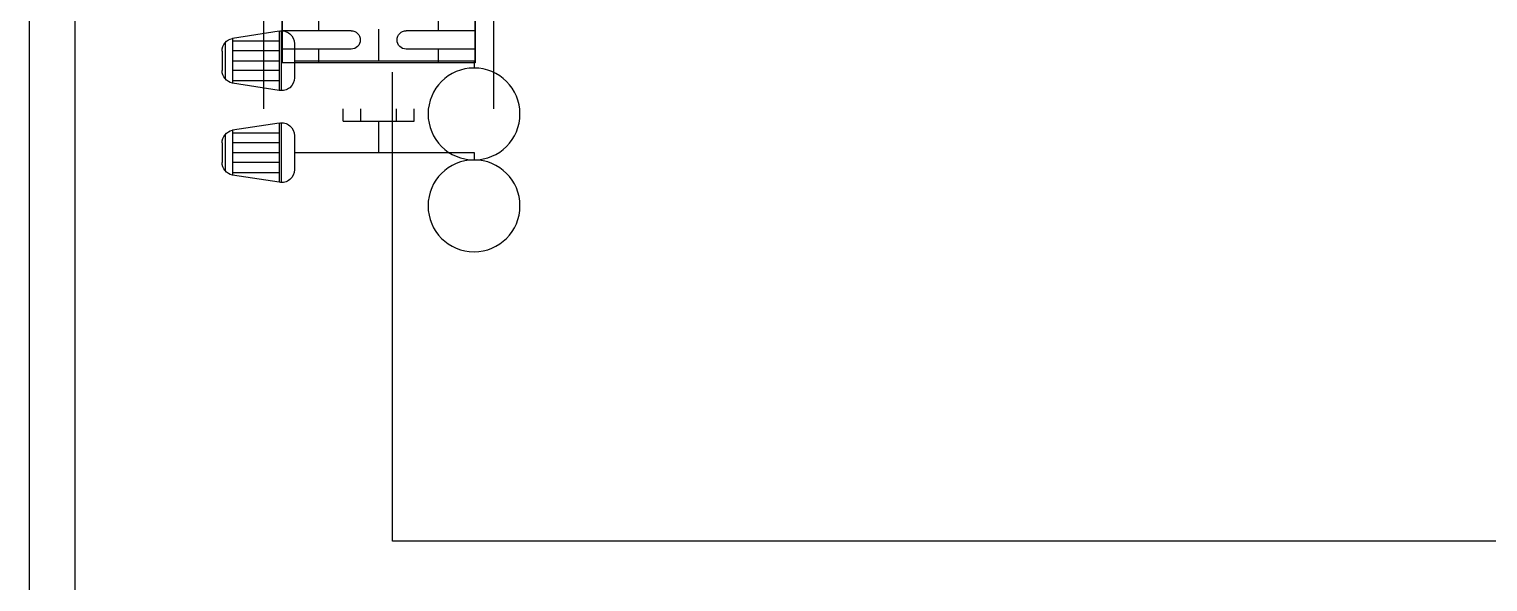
# Model space of a CAD drawing. Header units: inches. Extents: x 21 to 38546, y 13 to 15001.
# Drawn here: x 5766.8 to 5846.1, y 1012 to 1042.1 of the extents above; entities that cross this region are included whole.
import ezdxf

# ---------------------------------------------------------------- set-up
doc = ezdxf.new("R2010")
doc.units = ezdxf.units.IN
doc.header["$MEASUREMENT"] = 0
for name, color, linetype in [('pex_boru_dönüş', 5, 'Continuous'), ('pex_boru_gidiş', 1, 'Continuous'), ('RAST-IST-RADYATÖR-DİNAMİK BLOK', 83, 'Continuous')]:
    doc.layers.add(name, color=color, linetype=linetype)
doc.layers.add('Z_MİM_-KM-WALL', color=8, linetype='Continuous', lineweight=25)
doc.layers.add('Z_MİM_-KM-WALL-PLASTER', color=8, linetype='Continuous', lineweight=25)

# ---------------------------------------------------------------- blocks, each defined once
blk = doc.blocks.new('IS_RADYATOR-PLAN-40')
at = {"layer": 'RAST-IST-RADYATÖR-DİNAMİK BLOK', "color": 7}
for p, q in [((-2.385, 11.439), (-2.78, 11.439)), ((-2.385, 1.67), (-2.385, 11.439)), ((-0.668, 6.25), (-2.385, 6.25)), ((-1.462, 1.67), (-3.309, 1.67)), ((-4.011, 0.968), (-0.76, 0.968)), ((-0.773, 0.833), (-3.998, 0.833)), ((-3.998, 0.833), (-3.603, -1.704)), ((-3.467, -1.704), (-3.467, 0.833)), ((-2.906, -1.704), (-2.906, 0.833)), ((-2.381, -1.704), (-2.381, 0.833)), ((-1.832, -1.704), (-1.832, 0.833)), ((-1.308, -1.704), (-1.308, 0.833)), ((-0.773, 0.833), (-1.168, -1.704)), ((-1.168, -1.704), (-3.603, -1.704)), ((-1.411, -2.11), (-3.36, -2.11)), ((-1.857, -2.27), (-2.914, -2.27))]:
    blk.add_line(p, q, dxfattribs=at)
at = {"layer": 'RAST-IST-RADYATÖR-DİNAMİK BLOK', "color": 10}
for centre in [(-10.28, 11.439), (-5.28, 11.439)]:
    blk.add_circle(centre, 2.5, dxfattribs=at)
at = {"layer": 'RAST-IST-RADYATÖR-DİNAMİK BLOK', "color": 7}
for centre, start, end in [((-3.309, 0.968), 90, 191.15176), ((-1.462, 0.968), 348.84824, 90), ((-2.914, -1.568), 191.15176, 270), ((-1.857, -1.568), 270, 348.84824)]:
    blk.add_arc(centre, 0.702, start, end, dxfattribs=at)
blk = doc.blocks.new('IS_RADYATOR-PLAN-50')
at = {"layer": 'RAST-IST-RADYATÖR-DİNAMİK BLOK', "color": 7}
for p, q in [((-2.385, 11.439), (-2.78, 11.439)), ((-2.385, 1.67), (-2.385, 11.439)), ((-0.668, 6.25), (-2.385, 6.25)), ((-1.462, 1.67), (-3.309, 1.67)), ((-4.011, 0.968), (-0.76, 0.968)), ((-0.773, 0.833), (-3.998, 0.833)), ((-3.998, 0.833), (-3.603, -1.704)), ((-3.467, -1.704), (-3.467, 0.833)), ((-2.906, -1.704), (-2.906, 0.833)), ((-2.381, -1.704), (-2.381, 0.833)), ((-1.832, -1.704), (-1.832, 0.833)), ((-1.308, -1.704), (-1.308, 0.833)), ((-0.773, 0.833), (-1.168, -1.704)), ((-1.168, -1.704), (-3.603, -1.704)), ((-1.411, -2.11), (-3.36, -2.11)), ((-1.857, -2.27), (-2.914, -2.27))]:
    blk.add_line(p, q, dxfattribs=at)
at = {"layer": 'RAST-IST-RADYATÖR-DİNAMİK BLOK', "color": 10}
for centre in [(-10.28, 11.439), (-5.28, 11.439)]:
    blk.add_circle(centre, 2.5, dxfattribs=at)
at = {"layer": 'RAST-IST-RADYATÖR-DİNAMİK BLOK', "color": 7}
for centre, start, end in [((-3.309, 0.968), 90, 191.15176), ((-1.462, 0.968), 348.84824, 90), ((-2.914, -1.568), 191.15176, 270), ((-1.857, -1.568), 270, 348.84824)]:
    blk.add_arc(centre, 0.702, start, end, dxfattribs=at)
blk = doc.blocks.new('IS_RADYATOR-PLAN-60')
at = {"layer": 'RAST-IST-RADYATÖR-DİNAMİK BLOK', "color": 7}
for p, q in [((-2.385, 11.439), (-2.78, 11.439)), ((-2.385, 1.67), (-2.385, 11.439)), ((-0.668, 6.25), (-2.385, 6.25)), ((-1.462, 1.67), (-3.309, 1.67)), ((-4.011, 0.968), (-0.76, 0.968)), ((-0.773, 0.833), (-3.998, 0.833)), ((-3.998, 0.833), (-3.603, -1.704)), ((-3.467, -1.704), (-3.467, 0.833)), ((-2.906, -1.704), (-2.906, 0.833)), ((-2.381, -1.704), (-2.381, 0.833)), ((-1.832, -1.704), (-1.832, 0.833)), ((-1.308, -1.704), (-1.308, 0.833)), ((-0.773, 0.833), (-1.168, -1.704)), ((-1.168, -1.704), (-3.603, -1.704)), ((-1.411, -2.11), (-3.36, -2.11)), ((-1.857, -2.27), (-2.914, -2.27))]:
    blk.add_line(p, q, dxfattribs=at)
at = {"layer": 'RAST-IST-RADYATÖR-DİNAMİK BLOK', "color": 10}
for centre in [(-10.28, 11.439), (-5.28, 11.439)]:
    blk.add_circle(centre, 2.5, dxfattribs=at)
at = {"layer": 'RAST-IST-RADYATÖR-DİNAMİK BLOK', "color": 7}
for centre, start, end in [((-3.309, 0.968), 90, 191.15176), ((-1.462, 0.968), 348.84824, 90), ((-2.914, -1.568), 191.15176, 270), ((-1.857, -1.568), 270, 348.84824)]:
    blk.add_arc(centre, 0.702, start, end, dxfattribs=at)
blk = doc.blocks.new('IS_RADYATOR-PLAN-70')
at = {"layer": 'RAST-IST-RADYATÖR-DİNAMİK BLOK', "color": 7}
for p, q in [((-2.385, 11.439), (-2.78, 11.439)), ((-2.385, 1.67), (-2.385, 11.439)), ((-0.668, 6.25), (-2.385, 6.25)), ((-1.462, 1.67), (-3.309, 1.67)), ((-4.011, 0.968), (-0.76, 0.968)), ((-0.773, 0.833), (-3.998, 0.833)), ((-3.998, 0.833), (-3.603, -1.704)), ((-3.467, -1.704), (-3.467, 0.833)), ((-2.906, -1.704), (-2.906, 0.833)), ((-2.381, -1.704), (-2.381, 0.833)), ((-1.832, -1.704), (-1.832, 0.833)), ((-1.308, -1.704), (-1.308, 0.833)), ((-0.773, 0.833), (-1.168, -1.704)), ((-1.168, -1.704), (-3.603, -1.704)), ((-1.411, -2.11), (-3.36, -2.11)), ((-1.857, -2.27), (-2.914, -2.27))]:
    blk.add_line(p, q, dxfattribs=at)
at = {"layer": 'RAST-IST-RADYATÖR-DİNAMİK BLOK', "color": 10}
for centre in [(-10.28, 11.439), (-5.28, 11.439)]:
    blk.add_circle(centre, 2.5, dxfattribs=at)
at = {"layer": 'RAST-IST-RADYATÖR-DİNAMİK BLOK', "color": 7}
for centre, start, end in [((-3.309, 0.968), 90, 191.15176), ((-1.462, 0.968), 348.84824, 90), ((-2.914, -1.568), 191.15176, 270), ((-1.857, -1.568), 270, 348.84824)]:
    blk.add_arc(centre, 0.702, start, end, dxfattribs=at)
blk = doc.blocks.new('IS_RADYATOR-PLAN-80')
at = {"layer": 'RAST-IST-RADYATÖR-DİNAMİK BLOK', "color": 7}
for p, q in [((-2.385, 11.439), (-2.78, 11.439)), ((-2.385, 1.67), (-2.385, 11.439)), ((-0.668, 6.25), (-2.385, 6.25)), ((-1.462, 1.67), (-3.309, 1.67)), ((-4.011, 0.968), (-0.76, 0.968)), ((-0.773, 0.833), (-3.998, 0.833)), ((-3.998, 0.833), (-3.603, -1.704)), ((-3.467, -1.704), (-3.467, 0.833)), ((-2.906, -1.704), (-2.906, 0.833)), ((-2.381, -1.704), (-2.381, 0.833)), ((-1.832, -1.704), (-1.832, 0.833)), ((-1.308, -1.704), (-1.308, 0.833)), ((-0.773, 0.833), (-1.168, -1.704)), ((-1.168, -1.704), (-3.603, -1.704)), ((-1.411, -2.11), (-3.36, -2.11)), ((-1.857, -2.27), (-2.914, -2.27))]:
    blk.add_line(p, q, dxfattribs=at)
at = {"layer": 'RAST-IST-RADYATÖR-DİNAMİK BLOK', "color": 10}
for centre in [(-10.28, 11.439), (-5.28, 11.439)]:
    blk.add_circle(centre, 2.5, dxfattribs=at)
at = {"layer": 'RAST-IST-RADYATÖR-DİNAMİK BLOK', "color": 7}
for centre, start, end in [((-3.309, 0.968), 90, 191.15176), ((-1.462, 0.968), 348.84824, 90), ((-2.914, -1.568), 191.15176, 270), ((-1.857, -1.568), 270, 348.84824)]:
    blk.add_arc(centre, 0.702, start, end, dxfattribs=at)
blk = doc.blocks.new('IS_RADYATOR-PLAN-90')
at = {"layer": 'RAST-IST-RADYATÖR-DİNAMİK BLOK', "color": 7}
for p, q in [((-2.385, 11.439), (-2.78, 11.439)), ((-2.385, 1.67), (-2.385, 11.439)), ((-0.668, 6.25), (-2.385, 6.25)), ((-1.462, 1.67), (-3.309, 1.67)), ((-4.011, 0.968), (-0.76, 0.968)), ((-0.773, 0.833), (-3.998, 0.833)), ((-3.998, 0.833), (-3.603, -1.704)), ((-3.467, -1.704), (-3.467, 0.833)), ((-2.906, -1.704), (-2.906, 0.833)), ((-2.381, -1.704), (-2.381, 0.833)), ((-1.832, -1.704), (-1.832, 0.833)), ((-1.308, -1.704), (-1.308, 0.833)), ((-0.773, 0.833), (-1.168, -1.704)), ((-1.168, -1.704), (-3.603, -1.704)), ((-1.411, -2.11), (-3.36, -2.11)), ((-1.857, -2.27), (-2.914, -2.27))]:
    blk.add_line(p, q, dxfattribs=at)
at = {"layer": 'RAST-IST-RADYATÖR-DİNAMİK BLOK', "color": 10}
for centre in [(-10.28, 11.439), (-5.28, 11.439)]:
    blk.add_circle(centre, 2.5, dxfattribs=at)
at = {"layer": 'RAST-IST-RADYATÖR-DİNAMİK BLOK', "color": 7}
for centre, start, end in [((-3.309, 0.968), 90, 191.15176), ((-1.462, 0.968), 348.84824, 90), ((-2.914, -1.568), 191.15176, 270), ((-1.857, -1.568), 270, 348.84824)]:
    blk.add_arc(centre, 0.702, start, end, dxfattribs=at)
blk = doc.blocks.new('IS_RADYATOR-PLAN-100')
at = {"layer": 'RAST-IST-RADYATÖR-DİNAMİK BLOK', "color": 7}
for p, q in [((-2.385, 11.439), (-2.78, 11.439)), ((-2.385, 1.67), (-2.385, 11.439)), ((-0.668, 6.25), (-2.385, 6.25)), ((-1.462, 1.67), (-3.309, 1.67)), ((-4.011, 0.968), (-0.76, 0.968)), ((-0.773, 0.833), (-3.998, 0.833)), ((-3.998, 0.833), (-3.603, -1.704)), ((-3.467, -1.704), (-3.467, 0.833)), ((-2.906, -1.704), (-2.906, 0.833)), ((-2.381, -1.704), (-2.381, 0.833)), ((-1.832, -1.704), (-1.832, 0.833)), ((-1.308, -1.704), (-1.308, 0.833)), ((-0.773, 0.833), (-1.168, -1.704)), ((-1.168, -1.704), (-3.603, -1.704)), ((-1.411, -2.11), (-3.36, -2.11)), ((-1.857, -2.27), (-2.914, -2.27))]:
    blk.add_line(p, q, dxfattribs=at)
at = {"layer": 'RAST-IST-RADYATÖR-DİNAMİK BLOK', "color": 10}
for centre in [(-10.28, 11.439), (-5.28, 11.439)]:
    blk.add_circle(centre, 2.5, dxfattribs=at)
at = {"layer": 'RAST-IST-RADYATÖR-DİNAMİK BLOK', "color": 7}
for centre, start, end in [((-3.309, 0.968), 90, 191.15176), ((-1.462, 0.968), 348.84824, 90), ((-2.914, -1.568), 191.15176, 270), ((-1.857, -1.568), 270, 348.84824)]:
    blk.add_arc(centre, 0.702, start, end, dxfattribs=at)
blk = doc.blocks.new('IS_RADYATOR-PLAN-110')
at = {"layer": 'RAST-IST-RADYATÖR-DİNAMİK BLOK', "color": 7}
for p, q in [((-2.385, 11.439), (-2.78, 11.439)), ((-2.385, 1.67), (-2.385, 11.439)), ((-0.668, 6.25), (-2.385, 6.25)), ((-1.462, 1.67), (-3.309, 1.67)), ((-4.011, 0.968), (-0.76, 0.968)), ((-0.773, 0.833), (-3.998, 0.833)), ((-3.998, 0.833), (-3.603, -1.704)), ((-3.467, -1.704), (-3.467, 0.833)), ((-2.906, -1.704), (-2.906, 0.833)), ((-2.381, -1.704), (-2.381, 0.833)), ((-1.832, -1.704), (-1.832, 0.833)), ((-1.308, -1.704), (-1.308, 0.833)), ((-0.773, 0.833), (-1.168, -1.704)), ((-1.168, -1.704), (-3.603, -1.704)), ((-1.411, -2.11), (-3.36, -2.11)), ((-1.857, -2.27), (-2.914, -2.27))]:
    blk.add_line(p, q, dxfattribs=at)
at = {"layer": 'RAST-IST-RADYATÖR-DİNAMİK BLOK', "color": 10}
for centre in [(-10.28, 11.439), (-5.28, 11.439)]:
    blk.add_circle(centre, 2.5, dxfattribs=at)
at = {"layer": 'RAST-IST-RADYATÖR-DİNAMİK BLOK', "color": 7}
for centre, start, end in [((-3.309, 0.968), 90, 191.15176), ((-1.462, 0.968), 348.84824, 90), ((-2.914, -1.568), 191.15176, 270), ((-1.857, -1.568), 270, 348.84824)]:
    blk.add_arc(centre, 0.702, start, end, dxfattribs=at)
blk = doc.blocks.new('IS_RADYATOR-PLAN-120')
at = {"layer": 'RAST-IST-RADYATÖR-DİNAMİK BLOK', "color": 7}
for p, q in [((-2.385, 11.439), (-2.78, 11.439)), ((-2.385, 1.67), (-2.385, 11.439)), ((-0.668, 6.25), (-2.385, 6.25)), ((-1.462, 1.67), (-3.309, 1.67)), ((-4.011, 0.968), (-0.76, 0.968)), ((-0.773, 0.833), (-3.998, 0.833)), ((-3.998, 0.833), (-3.603, -1.704)), ((-3.467, -1.704), (-3.467, 0.833)), ((-2.906, -1.704), (-2.906, 0.833)), ((-2.381, -1.704), (-2.381, 0.833)), ((-1.832, -1.704), (-1.832, 0.833)), ((-1.308, -1.704), (-1.308, 0.833)), ((-0.773, 0.833), (-1.168, -1.704)), ((-1.168, -1.704), (-3.603, -1.704)), ((-1.411, -2.11), (-3.36, -2.11)), ((-1.857, -2.27), (-2.914, -2.27))]:
    blk.add_line(p, q, dxfattribs=at)
at = {"layer": 'RAST-IST-RADYATÖR-DİNAMİK BLOK', "color": 10}
for centre in [(-10.28, 11.439), (-5.28, 11.439)]:
    blk.add_circle(centre, 2.5, dxfattribs=at)
at = {"layer": 'RAST-IST-RADYATÖR-DİNAMİK BLOK', "color": 7}
for centre, start, end in [((-3.309, 0.968), 90, 191.15176), ((-1.462, 0.968), 348.84824, 90), ((-2.914, -1.568), 191.15176, 270), ((-1.857, -1.568), 270, 348.84824)]:
    blk.add_arc(centre, 0.702, start, end, dxfattribs=at)
blk = doc.blocks.new('IS_RADYATOR-PLAN-130')
at = {"layer": 'RAST-IST-RADYATÖR-DİNAMİK BLOK', "color": 7}
for p, q in [((-2.385, 11.439), (-2.78, 11.439)), ((-2.385, 1.67), (-2.385, 11.439)), ((-0.668, 6.25), (-2.385, 6.25)), ((-1.462, 1.67), (-3.309, 1.67)), ((-4.011, 0.968), (-0.76, 0.968)), ((-0.773, 0.833), (-3.998, 0.833)), ((-3.998, 0.833), (-3.603, -1.704)), ((-3.467, -1.704), (-3.467, 0.833)), ((-2.906, -1.704), (-2.906, 0.833)), ((-2.381, -1.704), (-2.381, 0.833)), ((-1.832, -1.704), (-1.832, 0.833)), ((-1.308, -1.704), (-1.308, 0.833)), ((-0.773, 0.833), (-1.168, -1.704)), ((-1.168, -1.704), (-3.603, -1.704)), ((-1.411, -2.11), (-3.36, -2.11)), ((-1.857, -2.27), (-2.914, -2.27))]:
    blk.add_line(p, q, dxfattribs=at)
at = {"layer": 'RAST-IST-RADYATÖR-DİNAMİK BLOK', "color": 10}
for centre in [(-10.28, 11.439), (-5.28, 11.439)]:
    blk.add_circle(centre, 2.5, dxfattribs=at)
at = {"layer": 'RAST-IST-RADYATÖR-DİNAMİK BLOK', "color": 7}
for centre, start, end in [((-3.309, 0.968), 90, 191.15176), ((-1.462, 0.968), 348.84824, 90), ((-2.914, -1.568), 191.15176, 270), ((-1.857, -1.568), 270, 348.84824)]:
    blk.add_arc(centre, 0.702, start, end, dxfattribs=at)
blk = doc.blocks.new('IS_RADYATOR-PLAN-140')
at = {"layer": 'RAST-IST-RADYATÖR-DİNAMİK BLOK', "color": 7}
for p, q in [((-2.385, 11.439), (-2.78, 11.439)), ((-2.385, 1.67), (-2.385, 11.439)), ((-0.668, 6.25), (-2.385, 6.25)), ((-1.462, 1.67), (-3.309, 1.67)), ((-4.011, 0.968), (-0.76, 0.968)), ((-0.773, 0.833), (-3.998, 0.833)), ((-3.998, 0.833), (-3.603, -1.704)), ((-3.467, -1.704), (-3.467, 0.833)), ((-2.906, -1.704), (-2.906, 0.833)), ((-2.381, -1.704), (-2.381, 0.833)), ((-1.832, -1.704), (-1.832, 0.833)), ((-1.308, -1.704), (-1.308, 0.833)), ((-0.773, 0.833), (-1.168, -1.704)), ((-1.168, -1.704), (-3.603, -1.704)), ((-1.411, -2.11), (-3.36, -2.11)), ((-1.857, -2.27), (-2.914, -2.27))]:
    blk.add_line(p, q, dxfattribs=at)
at = {"layer": 'RAST-IST-RADYATÖR-DİNAMİK BLOK', "color": 10}
for centre in [(-10.28, 11.439), (-5.28, 11.439)]:
    blk.add_circle(centre, 2.5, dxfattribs=at)
at = {"layer": 'RAST-IST-RADYATÖR-DİNAMİK BLOK', "color": 7}
for centre, start, end in [((-3.309, 0.968), 90, 191.15176), ((-1.462, 0.968), 348.84824, 90), ((-2.914, -1.568), 191.15176, 270), ((-1.857, -1.568), 270, 348.84824)]:
    blk.add_arc(centre, 0.702, start, end, dxfattribs=at)
blk = doc.blocks.new('IS_RADYATOR-PLAN-150')
at = {"layer": 'RAST-IST-RADYATÖR-DİNAMİK BLOK', "color": 7}
for p, q in [((-7.385, 11.439), (-7.78, 11.439)), ((-7.385, 1.67), (-7.385, 11.439)), ((-1.75, 11.5), (-1.75, 7.75)), ((-0.75, 11.5), (-0.75, 7.75)), ((-2.5, 9.5), (-1.75, 9.5)), ((-0.75, 9.5), (0, 9.5)), ((-5.668, 6.25), (-7.385, 6.25)), ((-1.75, 4.75), (-1.75, 1)), ((-0.75, 4.75), (-0.75, 1)), ((-2.5, 3), (-1.75, 3)), ((-0.75, 3), (0, 3)), ((-6.462, 1.67), (-8.309, 1.67)), ((-9.011, 0.968), (-5.76, 0.968)), ((-5.773, 0.833), (-8.998, 0.833)), ((-8.998, 0.833), (-8.603, -1.704)), ((-8.467, -1.704), (-8.467, 0.833)), ((-7.906, -1.704), (-7.906, 0.833)), ((-7.381, -1.704), (-7.381, 0.833)), ((-6.832, -1.704), (-6.832, 0.833)), ((-6.308, -1.704), (-6.308, 0.833)), ((-5.773, 0.833), (-6.168, -1.704)), ((-6.168, -1.704), (-8.603, -1.704)), ((-6.411, -2.11), (-8.36, -2.11)), ((-6.857, -2.27), (-7.914, -2.27))]:
    blk.add_line(p, q, dxfattribs=at)
at = {"layer": 'RAST-IST-RADYATÖR-DİNAMİK BLOK'}
for p, q in [((-5.668, 7.214), (-5.668, 8.178)), ((-5.668, 8.178), (-5, 8.178)), ((-5.668, 5.286), (-5.668, 7.214)), ((-5.668, 7.214), (-5, 7.214)), ((-5.668, 4.322), (-5.668, 5.286)), ((-5.668, 5.286), (-5, 5.286)), ((-5.668, 4.322), (-5, 4.322))]:
    blk.add_line(p, q, dxfattribs=at)
for points in [[(-5, 0), (145, 0), (145, 12.5), (-5, 12.5)], [(-2.5, 11.5), (142.5, 11.5), (142.5, 1), (-2.5, 1)]]:
    blk.add_lwpolyline(points, dxfattribs=at)
at = {"layer": 'RAST-IST-RADYATÖR-DİNAMİK BLOK', "color": 10}
blk.add_circle((-10.28, 11.439), 2.5, dxfattribs=at)
at = {"layer": 'RAST-IST-RADYATÖR-DİNAMİK BLOK', "color": 7}
for centre, radius, start, end in [((-1.25, 7.75), 0.5, 180, 0), ((-1.25, 4.75), 0.5, 0, 180), ((-8.309, 0.968), 0.702, 90, 191.15176), ((-6.462, 0.968), 0.702, 348.84824, 90), ((-7.914, -1.568), 0.702, 191.15176, 270), ((-6.857, -1.568), 0.702, 270, 348.84824)]:
    blk.add_arc(centre, radius, start, end, dxfattribs=at)
blk = doc.blocks.new('IS_RADYATOR-PLAN-160')
at = {"layer": 'RAST-IST-RADYATÖR-DİNAMİK BLOK', "color": 7}
for p, q in [((-7.385, 11.439), (-7.78, 11.439)), ((-7.385, 1.67), (-7.385, 11.439)), ((-1.75, 11.5), (-1.75, 7.75)), ((-0.75, 11.5), (-0.75, 7.75)), ((-2.5, 9.5), (-1.75, 9.5)), ((-0.75, 9.5), (0, 9.5)), ((-5.668, 6.25), (-7.385, 6.25)), ((-1.75, 4.75), (-1.75, 1)), ((-0.75, 4.75), (-0.75, 1)), ((-2.5, 3), (-1.75, 3)), ((-0.75, 3), (0, 3)), ((-6.462, 1.67), (-8.309, 1.67)), ((-9.011, 0.968), (-5.76, 0.968)), ((-5.773, 0.833), (-8.998, 0.833)), ((-8.998, 0.833), (-8.603, -1.704)), ((-8.467, -1.704), (-8.467, 0.833)), ((-7.906, -1.704), (-7.906, 0.833)), ((-7.381, -1.704), (-7.381, 0.833)), ((-6.832, -1.704), (-6.832, 0.833)), ((-6.308, -1.704), (-6.308, 0.833)), ((-5.773, 0.833), (-6.168, -1.704)), ((-6.168, -1.704), (-8.603, -1.704)), ((-6.411, -2.11), (-8.36, -2.11)), ((-6.857, -2.27), (-7.914, -2.27))]:
    blk.add_line(p, q, dxfattribs=at)
at = {"layer": 'RAST-IST-RADYATÖR-DİNAMİK BLOK'}
for p, q in [((-5.668, 7.214), (-5.668, 8.178)), ((-5.668, 8.178), (-5, 8.178)), ((-5.668, 5.286), (-5.668, 7.214)), ((-5.668, 7.214), (-5, 7.214)), ((-5.668, 4.322), (-5.668, 5.286)), ((-5.668, 5.286), (-5, 5.286)), ((-5.668, 4.322), (-5, 4.322))]:
    blk.add_line(p, q, dxfattribs=at)
for points in [[(-5, 0), (155, 0), (155, 12.5), (-5, 12.5)], [(-2.5, 11.5), (152.5, 11.5), (152.5, 1), (-2.5, 1)]]:
    blk.add_lwpolyline(points, dxfattribs=at)
at = {"layer": 'RAST-IST-RADYATÖR-DİNAMİK BLOK', "color": 10}
blk.add_circle((-10.28, 11.439), 2.5, dxfattribs=at)
at = {"layer": 'RAST-IST-RADYATÖR-DİNAMİK BLOK', "color": 7}
for centre, radius, start, end in [((-1.25, 7.75), 0.5, 180, 0), ((-1.25, 4.75), 0.5, 0, 180), ((-8.309, 0.968), 0.702, 90, 191.15176), ((-6.462, 0.968), 0.702, 348.84824, 90), ((-7.914, -1.568), 0.702, 191.15176, 270), ((-6.857, -1.568), 0.702, 270, 348.84824)]:
    blk.add_arc(centre, radius, start, end, dxfattribs=at)
blk = doc.blocks.new('IS_RADYATOR-PLAN-170')
at = {"layer": 'RAST-IST-RADYATÖR-DİNAMİK BLOK', "color": 7}
for p, q in [((-7.385, 11.439), (-7.78, 11.439)), ((-7.385, 1.67), (-7.385, 11.439)), ((-1.75, 11.5), (-1.75, 7.75)), ((-0.75, 11.5), (-0.75, 7.75)), ((-2.5, 9.5), (-1.75, 9.5)), ((-0.75, 9.5), (0, 9.5)), ((-5.668, 6.25), (-7.385, 6.25)), ((-1.75, 4.75), (-1.75, 1)), ((-0.75, 4.75), (-0.75, 1)), ((-2.5, 3), (-1.75, 3)), ((-0.75, 3), (0, 3)), ((-6.462, 1.67), (-8.309, 1.67)), ((-9.011, 0.968), (-5.76, 0.968)), ((-5.773, 0.833), (-8.998, 0.833)), ((-8.998, 0.833), (-8.603, -1.704)), ((-8.467, -1.704), (-8.467, 0.833)), ((-7.906, -1.704), (-7.906, 0.833)), ((-7.381, -1.704), (-7.381, 0.833)), ((-6.832, -1.704), (-6.832, 0.833)), ((-6.308, -1.704), (-6.308, 0.833)), ((-5.773, 0.833), (-6.168, -1.704)), ((-6.168, -1.704), (-8.603, -1.704)), ((-6.411, -2.11), (-8.36, -2.11)), ((-6.857, -2.27), (-7.914, -2.27))]:
    blk.add_line(p, q, dxfattribs=at)
at = {"layer": 'RAST-IST-RADYATÖR-DİNAMİK BLOK'}
for p, q in [((-5.668, 7.214), (-5.668, 8.178)), ((-5.668, 8.178), (-5, 8.178)), ((-5.668, 5.286), (-5.668, 7.214)), ((-5.668, 7.214), (-5, 7.214)), ((-5.668, 4.322), (-5.668, 5.286)), ((-5.668, 5.286), (-5, 5.286)), ((-5.668, 4.322), (-5, 4.322))]:
    blk.add_line(p, q, dxfattribs=at)
for points in [[(-5, 0), (165, 0), (165, 12.5), (-5, 12.5)], [(-2.5, 11.5), (162.5, 11.5), (162.5, 1), (-2.5, 1)]]:
    blk.add_lwpolyline(points, dxfattribs=at)
at = {"layer": 'RAST-IST-RADYATÖR-DİNAMİK BLOK', "color": 10}
blk.add_circle((-10.28, 11.439), 2.5, dxfattribs=at)
at = {"layer": 'RAST-IST-RADYATÖR-DİNAMİK BLOK', "color": 7}
for centre, radius, start, end in [((-1.25, 7.75), 0.5, 180, 0), ((-1.25, 4.75), 0.5, 0, 180), ((-8.309, 0.968), 0.702, 90, 191.15176), ((-6.462, 0.968), 0.702, 348.84824, 90), ((-7.914, -1.568), 0.702, 191.15176, 270), ((-6.857, -1.568), 0.702, 270, 348.84824)]:
    blk.add_arc(centre, radius, start, end, dxfattribs=at)
blk = doc.blocks.new('IS_RADYATOR-PLAN-180')
at = {"layer": 'RAST-IST-RADYATÖR-DİNAMİK BLOK', "color": 7}
for p, q in [((-7.385, 11.439), (-7.78, 11.439)), ((-7.385, 1.67), (-7.385, 11.439)), ((-1.75, 11.5), (-1.75, 7.75)), ((-0.75, 11.5), (-0.75, 7.75)), ((-2.5, 9.5), (-1.75, 9.5)), ((-0.75, 9.5), (0, 9.5)), ((-5.668, 6.25), (-7.385, 6.25)), ((-1.75, 4.75), (-1.75, 1)), ((-0.75, 4.75), (-0.75, 1)), ((-2.5, 3), (-1.75, 3)), ((-0.75, 3), (0, 3)), ((-6.462, 1.67), (-8.309, 1.67)), ((-9.011, 0.968), (-5.76, 0.968)), ((-5.773, 0.833), (-8.998, 0.833)), ((-8.998, 0.833), (-8.603, -1.704)), ((-8.467, -1.704), (-8.467, 0.833)), ((-7.906, -1.704), (-7.906, 0.833)), ((-7.381, -1.704), (-7.381, 0.833)), ((-6.832, -1.704), (-6.832, 0.833)), ((-6.308, -1.704), (-6.308, 0.833)), ((-5.773, 0.833), (-6.168, -1.704)), ((-6.168, -1.704), (-8.603, -1.704)), ((-6.411, -2.11), (-8.36, -2.11)), ((-6.857, -2.27), (-7.914, -2.27))]:
    blk.add_line(p, q, dxfattribs=at)
at = {"layer": 'RAST-IST-RADYATÖR-DİNAMİK BLOK'}
for p, q in [((-5.668, 7.214), (-5.668, 8.178)), ((-5.668, 8.178), (-5, 8.178)), ((-5.668, 5.286), (-5.668, 7.214)), ((-5.668, 7.214), (-5, 7.214)), ((-5.668, 4.322), (-5.668, 5.286)), ((-5.668, 5.286), (-5, 5.286)), ((-5.668, 4.322), (-5, 4.322))]:
    blk.add_line(p, q, dxfattribs=at)
for points in [[(-5, 0), (175, 0), (175, 12.5), (-5, 12.5)], [(-2.5, 11.5), (172.5, 11.5), (172.5, 1), (-2.5, 1)]]:
    blk.add_lwpolyline(points, dxfattribs=at)
at = {"layer": 'RAST-IST-RADYATÖR-DİNAMİK BLOK', "color": 10}
blk.add_circle((-10.28, 11.439), 2.5, dxfattribs=at)
at = {"layer": 'RAST-IST-RADYATÖR-DİNAMİK BLOK', "color": 7}
for centre, radius, start, end in [((-1.25, 7.75), 0.5, 180, 0), ((-1.25, 4.75), 0.5, 0, 180), ((-8.309, 0.968), 0.702, 90, 191.15176), ((-6.462, 0.968), 0.702, 348.84824, 90), ((-7.914, -1.568), 0.702, 191.15176, 270), ((-6.857, -1.568), 0.702, 270, 348.84824)]:
    blk.add_arc(centre, radius, start, end, dxfattribs=at)
blk = doc.blocks.new('IS_RADYATOR-PLAN-190')
at = {"layer": 'RAST-IST-RADYATÖR-DİNAMİK BLOK', "color": 7}
for p, q in [((-7.385, 11.439), (-7.78, 11.439)), ((-7.385, 1.67), (-7.385, 11.439)), ((-1.75, 11.5), (-1.75, 7.75)), ((-0.75, 11.5), (-0.75, 7.75)), ((-2.5, 9.5), (-1.75, 9.5)), ((-0.75, 9.5), (0, 9.5)), ((-5.668, 6.25), (-7.385, 6.25)), ((-1.75, 4.75), (-1.75, 1)), ((-0.75, 4.75), (-0.75, 1)), ((-2.5, 3), (-1.75, 3)), ((-0.75, 3), (0, 3)), ((-6.462, 1.67), (-8.309, 1.67)), ((-9.011, 0.968), (-5.76, 0.968)), ((-5.773, 0.833), (-8.998, 0.833)), ((-8.998, 0.833), (-8.603, -1.704)), ((-8.467, -1.704), (-8.467, 0.833)), ((-7.906, -1.704), (-7.906, 0.833)), ((-7.381, -1.704), (-7.381, 0.833)), ((-6.832, -1.704), (-6.832, 0.833)), ((-6.308, -1.704), (-6.308, 0.833)), ((-5.773, 0.833), (-6.168, -1.704)), ((-6.168, -1.704), (-8.603, -1.704)), ((-6.411, -2.11), (-8.36, -2.11)), ((-6.857, -2.27), (-7.914, -2.27))]:
    blk.add_line(p, q, dxfattribs=at)
at = {"layer": 'RAST-IST-RADYATÖR-DİNAMİK BLOK'}
for p, q in [((-5.668, 7.214), (-5.668, 8.178)), ((-5.668, 8.178), (-5, 8.178)), ((-5.668, 5.286), (-5.668, 7.214)), ((-5.668, 7.214), (-5, 7.214)), ((-5.668, 4.322), (-5.668, 5.286)), ((-5.668, 5.286), (-5, 5.286)), ((-5.668, 4.322), (-5, 4.322))]:
    blk.add_line(p, q, dxfattribs=at)
for points in [[(-5, 0), (185, 0), (185, 12.5), (-5, 12.5)], [(182.5, 11.5), (-2.5, 11.5), (-2.5, 1), (182.5, 1)]]:
    blk.add_lwpolyline(points, dxfattribs=at)
at = {"layer": 'RAST-IST-RADYATÖR-DİNAMİK BLOK', "color": 10}
blk.add_circle((-10.28, 11.439), 2.5, dxfattribs=at)
at = {"layer": 'RAST-IST-RADYATÖR-DİNAMİK BLOK', "color": 7}
for centre, radius, start, end in [((-1.25, 7.75), 0.5, 180, 0), ((-1.25, 4.75), 0.5, 0, 180), ((-8.309, 0.968), 0.702, 90, 191.15176), ((-6.462, 0.968), 0.702, 348.84824, 90), ((-7.914, -1.568), 0.702, 191.15176, 270), ((-6.857, -1.568), 0.702, 270, 348.84824)]:
    blk.add_arc(centre, radius, start, end, dxfattribs=at)
blk = doc.blocks.new('IS_RADYATOR-PLAN-200')
at = {"layer": 'RAST-IST-RADYATÖR-DİNAMİK BLOK', "color": 7}
for p, q in [((-2.385, 11.439), (-2.78, 11.439)), ((-2.385, 1.67), (-2.385, 11.439)), ((3.25, 11.5), (3.25, 7.75)), ((4.25, 11.5), (4.25, 7.75)), ((2.5, 9.5), (3.25, 9.5)), ((4.25, 9.5), (5, 9.5)), ((-0.668, 6.25), (-2.385, 6.25)), ((3.25, 4.75), (3.25, 1)), ((4.25, 4.75), (4.25, 1)), ((2.5, 3), (3.25, 3)), ((4.25, 3), (5, 3)), ((-1.462, 1.67), (-3.309, 1.67)), ((-4.011, 0.968), (-0.76, 0.968)), ((-0.773, 0.833), (-3.998, 0.833)), ((-3.998, 0.833), (-3.603, -1.704)), ((-3.467, -1.704), (-3.467, 0.833)), ((-2.906, -1.704), (-2.906, 0.833)), ((-2.381, -1.704), (-2.381, 0.833)), ((-1.832, -1.704), (-1.832, 0.833)), ((-1.308, -1.704), (-1.308, 0.833)), ((-0.773, 0.833), (-1.168, -1.704)), ((-1.168, -1.704), (-3.603, -1.704)), ((-1.411, -2.11), (-3.36, -2.11)), ((-1.857, -2.27), (-2.914, -2.27))]:
    blk.add_line(p, q, dxfattribs=at)
at = {"layer": 'RAST-IST-RADYATÖR-DİNAMİK BLOK'}
for p, q in [((-0.668, 7.214), (-0.668, 8.178)), ((-0.668, 8.178), (0, 8.178)), ((-0.668, 5.286), (-0.668, 7.214)), ((-0.668, 7.214), (0, 7.214)), ((-0.668, 4.322), (-0.668, 5.286)), ((-0.668, 5.286), (0, 5.286)), ((-0.668, 4.322), (0, 4.322))]:
    blk.add_line(p, q, dxfattribs=at)
for points in [[(0, 0), (200, 0), (200, 12.5), (0, 12.5)], [(2.5, 11.5), (197.5, 11.5), (197.5, 1), (2.5, 1)]]:
    blk.add_lwpolyline(points, dxfattribs=at)
at = {"layer": 'RAST-IST-RADYATÖR-DİNAMİK BLOK', "color": 10}
blk.add_circle((-5.28, 11.439), 2.5, dxfattribs=at)
at = {"layer": 'RAST-IST-RADYATÖR-DİNAMİK BLOK', "color": 7}
for centre, radius, start, end in [((3.75, 7.75), 0.5, 180, 0), ((3.75, 4.75), 0.5, 0, 180), ((-3.309, 0.968), 0.702, 90, 191.15176), ((-1.462, 0.968), 0.702, 348.84824, 90), ((-2.914, -1.568), 0.702, 191.15176, 270), ((-1.857, -1.568), 0.702, 270, 348.84824)]:
    blk.add_arc(centre, radius, start, end, dxfattribs=at)
blk = doc.blocks.new('IS_U4727')
for name, p in [('IS_RADYATOR-PLAN-40', (0, 0)), ('IS_RADYATOR-PLAN-50', (0, 0)), ('IS_RADYATOR-PLAN-60', (0, 0)), ('IS_RADYATOR-PLAN-70', (0, 0)), ('IS_RADYATOR-PLAN-80', (0, 0)), ('IS_RADYATOR-PLAN-90', (0, 0)), ('IS_RADYATOR-PLAN-100', (0, 0)), ('IS_RADYATOR-PLAN-110', (0, 0)), ('IS_RADYATOR-PLAN-120', (0, 0)), ('IS_RADYATOR-PLAN-130', (0, 0)), ('IS_RADYATOR-PLAN-140', (0, 0)), ('IS_RADYATOR-PLAN-150', (0, 0)), ('IS_RADYATOR-PLAN-160', (0, 0)), ('IS_RADYATOR-PLAN-170', (0, 0)), ('IS_RADYATOR-PLAN-180', (0, 0)), ('IS_RADYATOR-PLAN-190', (0, 0)), ('IS_RADYATOR-PLAN-200', (-5, 0))]:
    blk.add_blockref(name, p)

msp = doc.modelspace()

# ---------------------------------------------------------------- linework, layer by layer
at = {"layer": 'pex_boru_dönüş'}
msp.add_lwpolyline([(6307.984, 1648.131), (6307.984, 1701.231), (5993.884, 1701.231), (5993.884, 1014.263), (5786.527, 1014.263), (5786.527, 1039.78)], dxfattribs=at)
at = {"layer": 'pex_boru_gidiş'}
msp.add_lwpolyline([(6302.984, 1655.131), (6302.984, 1696.231), (5998.884, 1696.231), (5998.884, 1014.263), (5786.527, 1014.263), (5786.527, 1034.78)], dxfattribs=at)
at = {"layer": 'Z_MİM_-KM-WALL'}
msp.add_line((5766.758, 1637.084), (5766.758, 1002.083), dxfattribs=at)
at = {"layer": 'Z_MİM_-KM-WALL-PLASTER'}
msp.add_lwpolyline([(6044.257, 1329.58), (6044.257, 1019.583), (5984.256, 1019.583), (5984.258, 1004.583), (5769.258, 1004.583), (5769.258, 1634.583), (6109.257, 1634.583), (6109.257, 1557.083)], dxfattribs=at)

# ---------------------------------------------------------------- block references
at = {"layer": 'RAST-IST-RADYATÖR-DİNAMİK BLOK', "xscale": -1, "rotation": 270}
msp.add_blockref('IS_U4727', (5779.528, 1042.78), dxfattribs=at)

doc.saveas('drawing.dxf')
